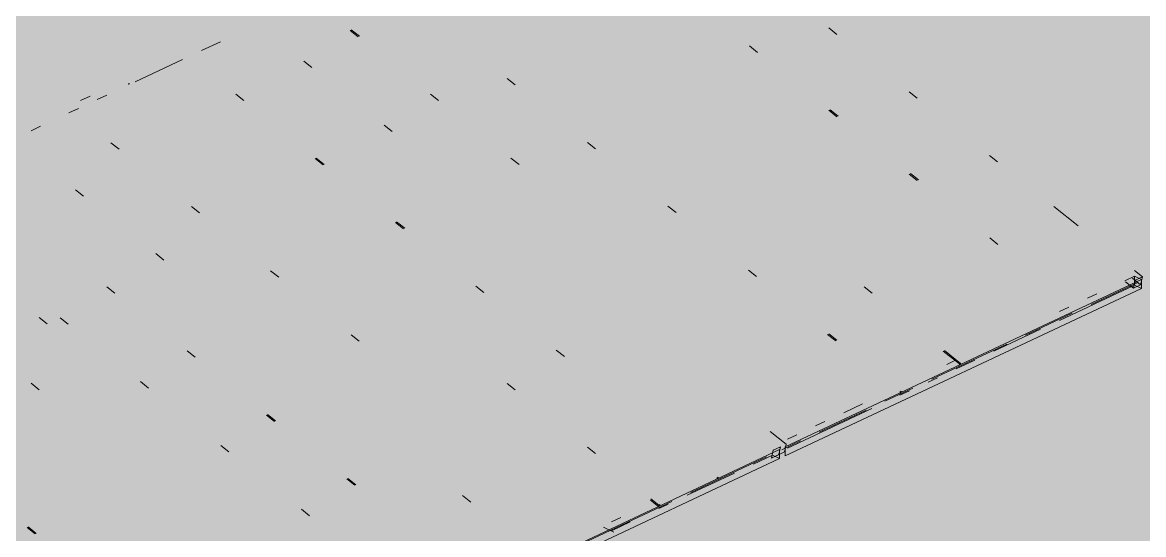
# Model space of a CAD drawing. Header units: millimetres. Extents: x 5 to 1315, y 5 to 292.
# Drawn here: x 1129.06 to 1135.58, y 244.14 to 247.11 of the extents above; entities that cross this region are included whole.
import ezdxf

# ---------------------------------------------------------------- set-up
doc = ezdxf.new("R2010")
doc.units = ezdxf.units.MM
doc.layers.add('EXISTING', color=7, linetype='Continuous')
doc.layers.add('IMAGES', color=7, linetype='Continuous')

# ---------------------------------------------------------------- blocks, each defined once
blk = doc.blocks.new('SHEET_03')
at = {"layer": 'EXISTING', "color": 250, "lineweight": 9}
for p, q in [((230.9683, 247.0668), (231.015, 247.0297)), ((231.0217, 247.0328), (230.975, 247.0699)), ((233.7963, 247.0438), (233.7496, 247.0809)), ((230.1045, 246.9491), (230.2146, 247.0008)), ((233.336, 246.9391), (233.2893, 246.9762)), ((229.7193, 246.7682), (229.9945, 246.8974)), ((230.7454, 246.8507), (230.6986, 246.8878)), ((231.9274, 246.7499), (231.8806, 246.787)), ((229.6776, 246.7558), (229.6843, 246.759)), ((229.6843, 246.759), (229.6826, 246.7517)), ((229.4574, 246.6844), (229.4024, 246.6586)), ((229.4991, 246.6649), (229.5542, 246.6907)), ((230.3507, 246.6588), (230.304, 246.6959)), ((231.4356, 246.696), (231.4823, 246.659)), ((234.2636, 246.6731), (234.2169, 246.7102)), ((229.334, 246.5873), (229.389, 246.6132)), ((233.7499, 246.6024), (233.7966, 246.5653)), ((233.8033, 246.5684), (233.7566, 246.6055)), ((231.2126, 246.48), (231.1659, 246.517)), ((229.1139, 246.484), (229.1689, 246.5098)), ((229.6252, 246.3772), (229.5785, 246.4143)), ((232.3946, 246.3792), (232.3479, 246.4162)), ((230.7646, 246.322), (230.8113, 246.2849)), ((230.818, 246.2881), (230.7713, 246.3251)), ((231.9028, 246.3253), (231.9495, 246.2882)), ((234.7308, 246.3024), (234.6841, 246.3395)), ((234.2171, 246.2316), (234.2638, 246.1945)), ((234.2705, 246.1977), (234.2238, 246.2347)), ((229.3726, 246.1406), (229.4193, 246.1035)), ((230.0924, 246.0065), (230.0457, 246.0435)), ((232.8618, 246.0084), (232.8151, 246.0455)), ((235.1981, 245.9316), (235.0579, 246.0429)), ((231.2318, 245.9513), (231.2786, 245.9142)), ((231.2852, 245.9173), (231.2385, 245.9544)), ((234.6844, 245.8609), (234.7311, 245.8238)), ((229.8398, 245.7698), (229.8865, 245.7328)), ((230.5063, 245.6697), (230.553, 245.6326)), ((233.3291, 245.6377), (233.2824, 245.6748)), ((235.5719, 245.6351), (235.5251, 245.6721)), ((233.4969, 244.6471), (235.5666, 245.6188)), ((235.525, 245.6383), (235.4705, 245.6128)), ((235.5197, 245.57), (235.473, 245.6071)), ((235.5614, 245.5896), (235.5147, 245.6267)), ((235.5302, 245.6155), (235.5197, 245.57)), ((235.525, 245.6383), (235.5666, 245.6188)), ((235.525, 245.5863), (235.525, 245.6383)), ((235.5719, 245.6351), (235.5302, 245.6155)), ((235.5614, 245.5896), (235.5719, 245.6351)), ((235.5666, 245.6188), (235.5666, 245.5667)), ((229.6005, 245.5395), (229.5538, 245.5766)), ((231.6991, 245.5805), (231.7458, 245.5435)), ((233.4969, 244.5951), (235.5666, 245.5667)), ((234.0011, 245.5401), (233.9544, 245.5772)), ((235.0892, 245.3817), (235.525, 245.5863)), ((235.2735, 245.4747), (235.5458, 245.6025)), ((235.5197, 245.57), (235.5614, 245.5896)), ((235.5666, 245.5667), (235.525, 245.5863)), ((235.3071, 245.5361), (235.2526, 245.5105)), ((234.8922, 245.2957), (235.1645, 245.4235)), ((235.1437, 245.4593), (235.0892, 245.4338)), ((229.1613, 245.3989), (229.208, 245.3618)), ((229.3298, 245.36), (229.283, 245.397)), ((230.9735, 245.2989), (231.0203, 245.2619)), ((233.7429, 245.3009), (233.7897, 245.2638)), ((233.7963, 245.2669), (233.7496, 245.304)), ((234.7079, 245.2027), (234.9803, 245.3306)), ((234.3475, 245.04), (234.7832, 245.2446)), ((230.0678, 245.1688), (230.0211, 245.2058)), ((232.1663, 245.2098), (232.213, 245.1727)), ((234.415, 245.2033), (234.5084, 245.1292)), ((234.5151, 245.1323), (234.4216, 245.2065)), ((234.4901, 245.1525), (234.4356, 245.1269)), ((234.4901, 245.1005), (234.599, 245.1516)), ((234.5084, 245.1292), (234.5067, 245.1219)), ((234.5067, 245.1219), (234.5134, 245.125)), ((234.5151, 245.1323), (234.5084, 245.1292)), ((234.5134, 245.125), (234.5151, 245.1323)), ((229.797, 244.9892), (229.7503, 245.0263)), ((234.3267, 245.0238), (234.3811, 245.0493)), ((229.1153, 245.0167), (229.1621, 244.9796)), ((231.927, 244.9795), (231.8803, 245.0165)), ((234.0752, 244.9121), (234.2386, 244.9888)), ((234.1635, 244.9672), (234.1618, 244.96)), ((234.1618, 244.96), (234.1684, 244.9631)), ((234.1633, 244.947), (234.2177, 244.9726)), ((234.1701, 244.9704), (234.1635, 244.9672)), ((234.1684, 244.9631), (234.1701, 244.9704)), ((233.9454, 244.8968), (233.8365, 244.8456)), ((230.4816, 244.832), (230.5284, 244.7949)), ((230.535, 244.798), (230.4883, 244.8351)), ((233.5097, 244.6402), (233.9999, 244.8703)), ((233.6939, 244.7331), (233.9662, 244.861)), ((233.7275, 244.7945), (233.6731, 244.7689)), ((233.5021, 244.6634), (233.4087, 244.7375)), ((233.5641, 244.7178), (233.5097, 244.6922)), ((230.2642, 244.6185), (230.2175, 244.6556)), ((231.4271, 243.6754), (233.4635, 244.6314)), ((232.3943, 244.6087), (232.3475, 244.6458)), ((233.4271, 244.6281), (233.4166, 244.5827)), ((233.4688, 244.6477), (233.4271, 244.6281)), ((233.4583, 244.6023), (233.4688, 244.6477)), ((233.4635, 244.6314), (233.4635, 244.5794)), ((233.476, 244.6309), (233.585, 244.682)), ((233.4916, 244.6179), (233.5021, 244.6634)), ((233.4969, 244.5951), (233.4969, 244.6471)), ((231.4271, 243.6234), (233.4635, 244.5794)), ((232.9473, 244.3827), (233.3877, 244.5894)), ((233.3118, 244.5473), (233.4219, 244.599)), ((233.4166, 244.5827), (233.4583, 244.6023)), ((233.4635, 244.5794), (233.4219, 244.599)), ((233.45, 244.5983), (233.4916, 244.6179)), ((230.9489, 244.4612), (230.9956, 244.4242)), ((231.0023, 244.4273), (230.9555, 244.4644)), ((232.9265, 244.3664), (233.2017, 244.4956)), ((233.1008, 244.4683), (233.0991, 244.4611)), ((233.0991, 244.4611), (233.1058, 244.4642)), ((233.1075, 244.4715), (233.1008, 244.4683)), ((233.1058, 244.4642), (233.1075, 244.4715)), ((231.6687, 244.3271), (231.622, 244.3642)), ((231.9016, 243.8917), (232.8373, 244.331)), ((232.7597, 244.3017), (232.713, 244.3388)), ((232.7147, 244.3461), (232.7614, 244.309)), ((232.7614, 244.309), (232.7597, 244.3017)), ((232.7597, 244.3017), (232.7664, 244.3049)), ((232.7614, 244.2889), (232.8164, 244.3147)), ((232.7681, 244.3121), (232.7614, 244.309)), ((232.7664, 244.3049), (232.7681, 244.3121)), ((230.7315, 244.2478), (230.6848, 244.2848)), ((232.5412, 244.2376), (232.4862, 244.2117)), ((229.0907, 244.179), (229.1374, 244.1419)), ((229.1441, 244.145), (229.0973, 244.1821)), ((232.5009, 244.1528), (232.4398, 244.1815)), ((232.4862, 244.1597), (232.5963, 244.2114))]:
    blk.add_line(p, q, dxfattribs=at)
at = {"layer": 'IMAGES', "color": 7}
for points in [[(228.1568, 247), (229.6566, 247), (228.1568, 247.1667), (229.6566, 247.1667)], [(229.6566, 247), (229.8232, 247), (229.6566, 247.1667), (229.8232, 247.1667)], [(229.8232, 247), (229.9898, 247), (229.8232, 247.1667), (229.9898, 247.1667)], [(229.9898, 247), (230.1565, 247), (229.9898, 247.1667), (230.1565, 247.1667)], [(230.1565, 247), (230.3231, 247), (230.1565, 247.1667), (230.3231, 247.1667)], [(230.3231, 247), (230.4897, 247), (230.3231, 247.1667), (230.4897, 247.1667)], [(230.4897, 247), (232.9893, 247), (230.4897, 247.1667), (232.9893, 247.1667)], [(232.9893, 247), (233.1559, 247), (232.9893, 247.1667), (233.1559, 247.1667)], [(233.1559, 247), (233.6558, 247), (233.1559, 247.1667), (233.6558, 247.1667)], [(233.6558, 247), (233.8225, 247), (233.6558, 247.1667), (233.8225, 247.1667)], [(233.8225, 247), (233.9891, 247), (233.8225, 247.1667), (233.9891, 247.1667)], [(233.9891, 247), (234.3224, 247), (233.9891, 247.1667), (234.3224, 247.1667)], [(234.3224, 247), (235.4888, 247), (234.3224, 247.1667), (235.4888, 247.1667)], [(235.4888, 247), (235.6554, 247), (235.4888, 247.1667), (235.6554, 247.1667)], [(227.6569, 246.8333), (229.3233, 246.8333), (227.6569, 247), (229.3233, 247)], [(229.3233, 246.8333), (229.6566, 246.8333), (229.3233, 247), (229.6566, 247)], [(229.6566, 246.8333), (229.8232, 246.8333), (229.6566, 247), (229.8232, 247)], [(229.8232, 246.8333), (229.9898, 246.8333), (229.8232, 247), (229.9898, 247)], [(229.9898, 246.8333), (230.1565, 246.8333), (229.9898, 247), (230.1565, 247)], [(230.1565, 246.8333), (230.9896, 246.8333), (230.1565, 247), (230.9896, 247)], [(230.9896, 246.8333), (231.1563, 246.8333), (230.9896, 247), (231.1563, 247)], [(231.1563, 246.8333), (231.6562, 246.8333), (231.1563, 247), (231.6562, 247)], [(231.6562, 246.8333), (231.8228, 246.8333), (231.6562, 247), (231.8228, 247)], [(231.8228, 246.8333), (232.3227, 246.8333), (231.8228, 247), (232.3227, 247)], [(232.3227, 246.8333), (232.4894, 246.8333), (232.3227, 247), (232.4894, 247)], [(232.4894, 246.8333), (233.6558, 246.8333), (232.4894, 247), (233.6558, 247)], [(233.6558, 246.8333), (233.8225, 246.8333), (233.6558, 247), (233.8225, 247)], [(233.8225, 246.8333), (233.9891, 246.8333), (233.8225, 247), (233.9891, 247)], [(233.9891, 246.8333), (234.1557, 246.8333), (233.9891, 247), (234.1557, 247)], [(234.1557, 246.8333), (234.3224, 246.8333), (234.1557, 247), (234.3224, 247)], [(234.3224, 246.8333), (234.489, 246.8333), (234.3224, 247), (234.489, 247)], [(234.489, 246.8333), (235.8221, 246.8333), (234.489, 247), (235.8221, 247)], [(227.3237, 246.6667), (229.1567, 246.6667), (227.3237, 246.8333), (229.1567, 246.8333)], [(229.1567, 246.6667), (229.3233, 246.6667), (229.1567, 246.8333), (229.3233, 246.8333)], [(229.3233, 246.6667), (229.6566, 246.6667), (229.3233, 246.8333), (229.6566, 246.8333)], [(229.6566, 246.6667), (229.8232, 246.6667), (229.6566, 246.8333), (229.8232, 246.8333)], [(229.8232, 246.6667), (230.6564, 246.6667), (229.8232, 246.8333), (230.6564, 246.8333)], [(230.6564, 246.6667), (230.823, 246.6667), (230.6564, 246.8333), (230.823, 246.8333)], [(230.823, 246.6667), (230.9896, 246.6667), (230.823, 246.8333), (230.9896, 246.8333)], [(230.9896, 246.6667), (233.4892, 246.6667), (230.9896, 246.8333), (233.4892, 246.8333)], [(233.4892, 246.6667), (233.6558, 246.6667), (233.4892, 246.8333), (233.6558, 246.8333)], [(233.6558, 246.6667), (233.9891, 246.6667), (233.6558, 246.8333), (233.9891, 246.8333)], [(233.9891, 246.6667), (234.3224, 246.6667), (233.9891, 246.8333), (234.3224, 246.8333)], [(234.3224, 246.6667), (234.489, 246.6667), (234.3224, 246.8333), (234.489, 246.8333)], [(234.489, 246.6667), (234.6556, 246.6667), (234.489, 246.8333), (234.6556, 246.8333)], [(234.6556, 246.6667), (235.4888, 246.6667), (234.6556, 246.8333), (235.4888, 246.8333)], [(235.4888, 246.6667), (235.6554, 246.6667), (235.4888, 246.8333), (235.6554, 246.8333)], [(228.99, 246.5), (229.1567, 246.5), (228.99, 246.6667), (229.1567, 246.6667)], [(229.1567, 246.5), (229.3233, 246.5), (229.1567, 246.6667), (229.3233, 246.6667)], [(229.3233, 246.3333), (229.4899, 246.3333), (229.3233, 246.6667), (229.4899, 246.6667)], [(229.4899, 246.5), (230.823, 246.5), (229.4899, 246.6667), (230.823, 246.6667)], [(230.823, 246.5), (231.1563, 246.5), (230.823, 246.6667), (231.1563, 246.6667)], [(231.1563, 246.5), (231.4896, 246.5), (231.1563, 246.6667), (231.4896, 246.6667)], [(231.4896, 246.5), (231.6562, 246.5), (231.4896, 246.6667), (231.6562, 246.6667)], [(231.6562, 246.5), (231.9895, 246.5), (231.6562, 246.6667), (231.9895, 246.6667)], [(231.9895, 246.5), (232.1561, 246.5), (231.9895, 246.6667), (232.1561, 246.6667)], [(232.1561, 246.5), (234.1557, 246.5), (232.1561, 246.6667), (234.1557, 246.6667)], [(234.1557, 246.5), (234.3224, 246.5), (234.1557, 246.6667), (234.3224, 246.6667)], [(234.3224, 246.5), (234.489, 246.5), (234.3224, 246.6667), (234.489, 246.6667)], [(234.489, 246.5), (234.6556, 246.5), (234.489, 246.6667), (234.6556, 246.6667)], [(234.6556, 246.5), (234.8223, 246.5), (234.6556, 246.6667), (234.8223, 246.6667)], [(234.8223, 246.5), (235.3222, 246.5), (234.8223, 246.6667), (235.3222, 246.6667)], [(235.3222, 246.5), (235.4888, 246.5), (235.3222, 246.6667), (235.4888, 246.6667)], [(235.4888, 246.5), (235.6554, 246.5), (235.4888, 246.6667), (235.6554, 246.6667)], [(228.8234, 246.3333), (229.1567, 246.3333), (228.8234, 246.5), (229.1567, 246.5)], [(229.1567, 246.3333), (229.3233, 246.3333), (229.1567, 246.5), (229.3233, 246.5)], [(229.4899, 246.3333), (230.4897, 246.3333), (229.4899, 246.5), (230.4897, 246.5)], [(230.4897, 246.3333), (230.6564, 246.3333), (230.4897, 246.5), (230.6564, 246.5)], [(230.6564, 246.3333), (231.1563, 246.3333), (230.6564, 246.5), (231.1563, 246.5)], [(231.1563, 246.3333), (231.3229, 246.3333), (231.1563, 246.5), (231.3229, 246.5)], [(231.3229, 246.3333), (232.656, 246.3333), (231.3229, 246.5), (232.656, 246.5)], [(232.656, 246.3333), (232.8226, 246.3333), (232.656, 246.5), (232.8226, 246.5)], [(232.8226, 246.3333), (234.3224, 246.3333), (232.8226, 246.5), (234.3224, 246.5)], [(234.3224, 246.3333), (234.489, 246.3333), (234.3224, 246.5), (234.489, 246.5)], [(234.489, 246.3333), (234.6556, 246.3333), (234.489, 246.5), (234.6556, 246.5)], [(234.6556, 246.3333), (234.8223, 246.3333), (234.6556, 246.5), (234.8223, 246.5)], [(234.8223, 246.3333), (234.9889, 246.3333), (234.8223, 246.5), (234.9889, 246.5)], [(234.9889, 246.3333), (235.1555, 246.3333), (234.9889, 246.5), (235.1555, 246.5)], [(235.1555, 246.3333), (235.4888, 246.3333), (235.1555, 246.5), (235.4888, 246.5)], [(235.4888, 246.3333), (235.6554, 246.3333), (235.4888, 246.5), (235.6554, 246.5)], [(228.8234, 246.1667), (229.4899, 246.1667), (228.8234, 246.3333), (229.4899, 246.3333)], [(229.4899, 246.1667), (229.6566, 246.1667), (229.4899, 246.3333), (229.6566, 246.3333)], [(229.6566, 246.1667), (229.8232, 246.1667), (229.6566, 246.3333), (229.8232, 246.3333)], [(229.8232, 246.1667), (231.1563, 246.1667), (229.8232, 246.3333), (231.1563, 246.3333)], [(231.1563, 246.1667), (231.6562, 246.1667), (231.1563, 246.3333), (231.6562, 246.3333)], [(231.6562, 246.1667), (231.9895, 246.1667), (231.6562, 246.3333), (231.9895, 246.3333)], [(231.9895, 246.1667), (232.1561, 246.1667), (231.9895, 246.3333), (232.1561, 246.3333)], [(232.1561, 246.1667), (232.4894, 246.1667), (232.1561, 246.3333), (232.4894, 246.3333)], [(232.4894, 246.1667), (232.656, 246.1667), (232.4894, 246.3333), (232.656, 246.3333)], [(232.656, 246.1667), (234.489, 246.1667), (232.656, 246.3333), (234.489, 246.3333)], [(234.489, 246.1667), (234.8223, 246.1667), (234.489, 246.3333), (234.8223, 246.3333)], [(234.8223, 246.1667), (234.9889, 246.1667), (234.8223, 246.3333), (234.9889, 246.3333)], [(234.9889, 246.1667), (235.1555, 246.1667), (234.9889, 246.3333), (235.1555, 246.3333)], [(235.1555, 246.1667), (235.3222, 246.1667), (235.1555, 246.3333), (235.3222, 246.3333)], [(235.3222, 246.1667), (236.1554, 246.1667), (235.3222, 246.3333), (236.1554, 246.3333)], [(228.99, 246), (229.6566, 246), (228.99, 246.1667), (229.6566, 246.1667)], [(229.6566, 246), (229.8232, 246), (229.6566, 246.1667), (229.8232, 246.1667)], [(229.8232, 246), (229.9898, 246), (229.8232, 246.1667), (229.9898, 246.1667)], [(229.9898, 246), (230.9896, 246), (229.9898, 246.1667), (230.9896, 246.1667)], [(230.9896, 246), (231.1563, 246), (230.9896, 246.1667), (231.1563, 246.1667)], [(231.1563, 246), (231.4896, 246), (231.1563, 246.1667), (231.4896, 246.1667)], [(231.4896, 246), (231.6562, 246), (231.4896, 246.1667), (231.6562, 246.1667)], [(231.6562, 245.8333), (231.8228, 245.8333), (231.6562, 246.1667), (231.8228, 246.1667)], [(231.8228, 246), (234.3224, 246), (231.8228, 246.1667), (234.3224, 246.1667)], [(234.3224, 246), (234.489, 246), (234.3224, 246.1667), (234.489, 246.1667)], [(234.489, 246), (234.8223, 246), (234.489, 246.1667), (234.8223, 246.1667)], [(234.8223, 246), (234.9889, 246), (234.8223, 246.1667), (234.9889, 246.1667)], [(234.9889, 246), (235.1555, 246), (234.9889, 246.1667), (235.1555, 246.1667)], [(235.1555, 246), (235.3222, 246), (235.1555, 246.1667), (235.3222, 246.1667)], [(235.3222, 246), (235.4888, 246), (235.3222, 246.1667), (235.4888, 246.1667)], [(235.4888, 246), (236.1554, 246), (235.4888, 246.1667), (236.1554, 246.1667)], [(228.4901, 245.8333), (229.4899, 245.8333), (228.4901, 246), (229.4899, 246)], [(229.4899, 245.8333), (229.6566, 245.8333), (229.4899, 246), (229.6566, 246)], [(229.6566, 245.8333), (230.1565, 245.8333), (229.6566, 246), (230.1565, 246)], [(230.1565, 245.6667), (230.3231, 245.6667), (230.1565, 246), (230.3231, 246)], [(230.3231, 245.8333), (231.6562, 245.8333), (230.3231, 246), (231.6562, 246)], [(231.8228, 245.6667), (231.9895, 245.6667), (231.8228, 246), (231.9895, 246)], [(231.9895, 245.8333), (234.9889, 245.8333), (231.9895, 246), (234.9889, 246)], [(234.9889, 245.8333), (235.1555, 245.8333), (234.9889, 246), (235.1555, 246)], [(235.1555, 245.8333), (235.3222, 245.8333), (235.1555, 246), (235.3222, 246)], [(235.3222, 245.8333), (235.4888, 245.8333), (235.3222, 246), (235.4888, 246)], [(235.4888, 245.8333), (235.6554, 245.8333), (235.4888, 246), (235.6554, 246)], [(227.8236, 245.6667), (229.3233, 245.6667), (227.8236, 245.8333), (229.3233, 245.8333)], [(229.3233, 245.6667), (229.4899, 245.6667), (229.3233, 245.8333), (229.4899, 245.8333)], [(229.4899, 245.6667), (230.1565, 245.6667), (229.4899, 245.8333), (230.1565, 245.8333)], [(230.3231, 245.6667), (231.8228, 245.6667), (230.3231, 245.8333), (231.8228, 245.8333)], [(231.9895, 245.6667), (232.1561, 245.6667), (231.9895, 245.8333), (232.1561, 245.8333)], [(232.1561, 245.6667), (232.3227, 245.6667), (232.1561, 245.8333), (232.3227, 245.8333)], [(232.3227, 245.6667), (234.8223, 245.6667), (232.3227, 245.8333), (234.8223, 245.8333)], [(234.8223, 245.6667), (234.9889, 245.6667), (234.8223, 245.8333), (234.9889, 245.8333)], [(234.9889, 245.6667), (235.4888, 245.6667), (234.9889, 245.8333), (235.4888, 245.8333)], [(235.4888, 245.6667), (235.6554, 245.6667), (235.4888, 245.8333), (235.6554, 245.8333)], [(228.8234, 245.5), (229.1567, 245.5), (228.8234, 245.6667), (229.1567, 245.6667)], [(229.1567, 245.5), (229.9898, 245.5), (229.1567, 245.6667), (229.9898, 245.6667)], [(229.9898, 245.5), (230.1565, 245.5), (229.9898, 245.6667), (230.1565, 245.6667)], [(230.1565, 245.5), (230.6564, 245.5), (230.1565, 245.6667), (230.6564, 245.6667)], [(230.6564, 245.5), (230.823, 245.5), (230.6564, 245.6667), (230.823, 245.6667)], [(230.823, 245.5), (231.9895, 245.5), (230.823, 245.6667), (231.9895, 245.6667)], [(231.9895, 245.5), (232.1561, 245.5), (231.9895, 245.6667), (232.1561, 245.6667)], [(232.1561, 245.5), (232.3227, 245.5), (232.1561, 245.6667), (232.3227, 245.6667)], [(232.3227, 245.5), (235.1555, 245.5), (232.3227, 245.6667), (235.1555, 245.6667)], [(235.1555, 245.5), (235.6554, 245.5), (235.1555, 245.6667), (235.6554, 245.6667)], [(227.6569, 245.3333), (230.4897, 245.3333), (227.6569, 245.5), (230.4897, 245.5)], [(230.4897, 245.3333), (230.823, 245.3333), (230.4897, 245.5), (230.823, 245.5)], [(230.823, 245.3333), (231.8228, 245.3333), (230.823, 245.5), (231.8228, 245.5)], [(231.8228, 245.3333), (231.9895, 245.3333), (231.8228, 245.5), (231.9895, 245.5)], [(231.9895, 245.3333), (232.3227, 245.3333), (231.9895, 245.5), (232.3227, 245.5)], [(232.3227, 245.3333), (232.656, 245.3333), (232.3227, 245.5), (232.656, 245.5)], [(232.656, 245.3333), (233.4892, 245.3333), (232.656, 245.5), (233.4892, 245.5)], [(233.4892, 245.3333), (233.6558, 245.3333), (233.4892, 245.5), (233.6558, 245.5)], [(233.6558, 245.3333), (233.9891, 245.3333), (233.6558, 245.5), (233.9891, 245.5)], [(233.9891, 245.3333), (234.1557, 245.3333), (233.9891, 245.5), (234.1557, 245.5)], [(234.1557, 245.3333), (234.8223, 245.3333), (234.1557, 245.5), (234.8223, 245.5)], [(234.8223, 245.3333), (235.1555, 245.3333), (234.8223, 245.5), (235.1555, 245.5)], [(235.1555, 245.3333), (235.3222, 245.3333), (235.1555, 245.5), (235.3222, 245.5)], [(235.3222, 245.3333), (235.4888, 245.3333), (235.3222, 245.5), (235.4888, 245.5)], [(235.4888, 245.3333), (235.6554, 245.3333), (235.4888, 245.5), (235.6554, 245.5)], [(228.8234, 245.1667), (229.3233, 245.1667), (228.8234, 245.3333), (229.3233, 245.3333)], [(229.3233, 245.1667), (229.4899, 245.1667), (229.3233, 245.3333), (229.4899, 245.3333)], [(229.4899, 245.1667), (229.6566, 245.1667), (229.4899, 245.3333), (229.6566, 245.3333)], [(229.6566, 245.1667), (230.3231, 245.1667), (229.6566, 245.3333), (230.3231, 245.3333)], [(230.3231, 245.1667), (230.6564, 245.1667), (230.3231, 245.3333), (230.6564, 245.3333)], [(230.6564, 245.1667), (231.6562, 245.1667), (230.6564, 245.3333), (231.6562, 245.3333)], [(231.6562, 245.1667), (231.8228, 245.1667), (231.6562, 245.3333), (231.8228, 245.3333)], [(231.8228, 245.1667), (232.4894, 245.1667), (231.8228, 245.3333), (232.4894, 245.3333)], [(232.4894, 245.1667), (232.656, 245.1667), (232.4894, 245.3333), (232.656, 245.3333)], [(232.656, 245), (232.8226, 245), (232.656, 245.3333), (232.8226, 245.3333)], [(232.8226, 245), (233.3225, 245), (232.8226, 245.3333), (233.3225, 245.3333)], [(233.3225, 245), (233.4892, 245), (233.3225, 245.3333), (233.4892, 245.3333)], [(233.4892, 245.1667), (234.489, 245.1667), (233.4892, 245.3333), (234.489, 245.3333)], [(234.489, 245.1667), (234.9889, 245.1667), (234.489, 245.3333), (234.9889, 245.3333)], [(234.9889, 245.1667), (235.1555, 245.1667), (234.9889, 245.3333), (235.1555, 245.3333)], [(235.1555, 245.1667), (235.3222, 245.1667), (235.1555, 245.3333), (235.3222, 245.3333)], [(235.3222, 245.1667), (235.4888, 245.1667), (235.3222, 245.3333), (235.4888, 245.3333)], [(235.4888, 245.1667), (235.6554, 245.1667), (235.4888, 245.3333), (235.6554, 245.3333)], [(227.9902, 245), (229.3233, 245), (227.9902, 245.1667), (229.3233, 245.1667)], [(229.3233, 245), (229.6566, 245), (229.3233, 245.1667), (229.6566, 245.1667)], [(229.6566, 245), (230.9896, 245), (229.6566, 245.1667), (230.9896, 245.1667)], [(230.9896, 245), (231.1563, 245), (230.9896, 245.1667), (231.1563, 245.1667)], [(231.1563, 245), (231.3229, 245), (231.1563, 245.1667), (231.3229, 245.1667)], [(231.3229, 245), (232.3227, 245), (231.3229, 245.1667), (232.3227, 245.1667)], [(232.3227, 245), (232.4894, 245), (232.3227, 245.1667), (232.4894, 245.1667)], [(232.4894, 245), (232.656, 245), (232.4894, 245.1667), (232.656, 245.1667)], [(233.4892, 245), (233.9891, 245), (233.4892, 245.1667), (233.9891, 245.1667)], [(233.9891, 245), (234.1557, 245), (233.9891, 245.1667), (234.1557, 245.1667)], [(234.1557, 245), (234.489, 245), (234.1557, 245.1667), (234.489, 245.1667)], [(234.489, 245), (234.8223, 245), (234.489, 245.1667), (234.8223, 245.1667)], [(234.8223, 245), (234.9889, 245), (234.8223, 245.1667), (234.9889, 245.1667)], [(234.9889, 245), (235.1555, 245), (234.9889, 245.1667), (235.1555, 245.1667)], [(235.1555, 245), (235.4888, 245), (235.1555, 245.1667), (235.4888, 245.1667)], [(235.4888, 245), (238.155, 245), (235.4888, 245.1667), (238.155, 245.1667)], [(228.6568, 244.8333), (229.6566, 244.8333), (228.6568, 245), (229.6566, 245)], [(229.6566, 244.8333), (229.9898, 244.8333), (229.6566, 245), (229.9898, 245)], [(229.9898, 244.8333), (230.1565, 244.8333), (229.9898, 245), (230.1565, 245)], [(230.1565, 244.8333), (230.3231, 244.8333), (230.1565, 245), (230.3231, 245)], [(230.3231, 244.8333), (230.823, 244.8333), (230.3231, 245), (230.823, 245)], [(230.823, 244.8333), (230.9896, 244.8333), (230.823, 245), (230.9896, 245)], [(230.9896, 244.8333), (232.8226, 244.8333), (230.9896, 245), (232.8226, 245)], [(232.8226, 244.8333), (232.9893, 244.8333), (232.8226, 245), (232.9893, 245)], [(232.9893, 244.8333), (233.1559, 244.8333), (232.9893, 245), (233.1559, 245)], [(233.1559, 244.8333), (233.8225, 244.8333), (233.1559, 245), (233.8225, 245)], [(233.8225, 244.8333), (233.9891, 244.8333), (233.8225, 245), (233.9891, 245)], [(233.9891, 244.8333), (234.3224, 244.8333), (233.9891, 245), (234.3224, 245)], [(234.3224, 244.8333), (234.489, 244.8333), (234.3224, 245), (234.489, 245)], [(234.489, 244.8333), (234.6556, 244.8333), (234.489, 245), (234.6556, 245)], [(234.6556, 244.8333), (234.9889, 244.8333), (234.6556, 245), (234.9889, 245)], [(234.9889, 244.8333), (237.8217, 244.8333), (234.9889, 245), (237.8217, 245)], [(228.4901, 244.6667), (229.8232, 244.6667), (228.4901, 244.8333), (229.8232, 244.8333)], [(229.8232, 244.6667), (229.9898, 244.6667), (229.8232, 244.8333), (229.9898, 244.8333)], [(229.9898, 244.6667), (230.1565, 244.6667), (229.9898, 244.8333), (230.1565, 244.8333)], [(230.1565, 244.6667), (231.4896, 244.6667), (230.1565, 244.8333), (231.4896, 244.8333)], [(231.4896, 244.6667), (231.6562, 244.6667), (231.4896, 244.8333), (231.6562, 244.8333)], [(231.6562, 244.6667), (231.8228, 244.6667), (231.6562, 244.8333), (231.8228, 244.8333)], [(231.8228, 244.6667), (231.9895, 244.6667), (231.8228, 244.8333), (231.9895, 244.8333)], [(231.9895, 244.6667), (232.1561, 244.6667), (231.9895, 244.8333), (232.1561, 244.8333)], [(232.1561, 244.6667), (232.656, 244.6667), (232.1561, 244.8333), (232.656, 244.8333)], [(232.656, 244.6667), (232.8226, 244.6667), (232.656, 244.8333), (232.8226, 244.8333)], [(232.8226, 244.6667), (233.4892, 244.6667), (232.8226, 244.8333), (233.4892, 244.8333)], [(233.4892, 244.6667), (233.6558, 244.6667), (233.4892, 244.8333), (233.6558, 244.8333)], [(233.6558, 244.6667), (233.8225, 244.6667), (233.6558, 244.8333), (233.8225, 244.8333)], [(233.8225, 244.6667), (233.9891, 244.6667), (233.8225, 244.8333), (233.9891, 244.8333)], [(233.9891, 244.6667), (234.1557, 244.6667), (233.9891, 244.8333), (234.1557, 244.8333)], [(234.1557, 244.6667), (234.3224, 244.6667), (234.1557, 244.8333), (234.3224, 244.8333)], [(234.3224, 244.6667), (234.489, 244.6667), (234.3224, 244.8333), (234.489, 244.8333)], [(234.489, 244.6667), (234.6556, 244.6667), (234.489, 244.8333), (234.6556, 244.8333)], [(234.6556, 244.6667), (237.4884, 244.6667), (234.6556, 244.8333), (237.4884, 244.8333)], [(228.99, 244.5), (229.1567, 244.5), (228.99, 244.6667), (229.1567, 244.6667)], [(229.1567, 244.5), (230.1565, 244.5), (229.1567, 244.6667), (230.1565, 244.6667)], [(230.1565, 244.5), (230.3231, 244.5), (230.1565, 244.6667), (230.3231, 244.6667)], [(230.3231, 244.5), (230.6564, 244.5), (230.3231, 244.6667), (230.6564, 244.6667)], [(230.6564, 244.5), (230.823, 244.5), (230.6564, 244.6667), (230.823, 244.6667)], [(230.823, 244.5), (231.4896, 244.5), (230.823, 244.6667), (231.4896, 244.6667)], [(231.4896, 244.5), (231.6562, 244.5), (231.4896, 244.6667), (231.6562, 244.6667)], [(231.6562, 244.5), (231.8228, 244.5), (231.6562, 244.6667), (231.8228, 244.6667)], [(231.8228, 244.5), (231.9895, 244.5), (231.8228, 244.6667), (231.9895, 244.6667)], [(231.9895, 244.5), (233.1559, 244.5), (231.9895, 244.6667), (233.1559, 244.6667)], [(233.1559, 244.5), (233.4892, 244.5), (233.1559, 244.6667), (233.4892, 244.6667)], [(233.4892, 244.5), (233.6558, 244.5), (233.4892, 244.6667), (233.6558, 244.6667)], [(233.6558, 244.5), (233.8225, 244.5), (233.6558, 244.6667), (233.8225, 244.6667)], [(233.8225, 244.5), (233.9891, 244.5), (233.8225, 244.6667), (233.9891, 244.6667)], [(233.9891, 244.5), (234.1557, 244.5), (233.9891, 244.6667), (234.1557, 244.6667)], [(234.1557, 244.5), (234.489, 244.5), (234.1557, 244.6667), (234.489, 244.6667)], [(234.489, 244.5), (237.1552, 244.5), (234.489, 244.6667), (237.1552, 244.6667)], [(228.99, 244.3333), (230.3231, 244.3333), (228.99, 244.5), (230.3231, 244.5)], [(230.3231, 244.3333), (230.6564, 244.3333), (230.3231, 244.5), (230.6564, 244.5)], [(230.6564, 244.3333), (231.8228, 244.3333), (230.6564, 244.5), (231.8228, 244.5)], [(231.8228, 244.3333), (232.1561, 244.3333), (231.8228, 244.5), (232.1561, 244.5)], [(232.1561, 244.3333), (232.8226, 244.3333), (232.1561, 244.5), (232.8226, 244.5)], [(232.8226, 244.3333), (233.1559, 244.3333), (232.8226, 244.5), (233.1559, 244.5)], [(233.1559, 244.3333), (233.3225, 244.3333), (233.1559, 244.5), (233.3225, 244.5)], [(233.3225, 244.3333), (233.4892, 244.3333), (233.3225, 244.5), (233.4892, 244.5)], [(233.4892, 244.3333), (233.6558, 244.3333), (233.4892, 244.5), (233.6558, 244.5)], [(233.6558, 244.3333), (233.8225, 244.3333), (233.6558, 244.5), (233.8225, 244.5)], [(233.8225, 244.3333), (233.9891, 244.3333), (233.8225, 244.5), (233.9891, 244.5)], [(233.9891, 244.3333), (236.8219, 244.3333), (233.9891, 244.5), (236.8219, 244.5)], [(228.99, 244.1667), (230.4897, 244.1667), (228.99, 244.3333), (230.4897, 244.3333)], [(230.4897, 244.1667), (230.6564, 244.1667), (230.4897, 244.3333), (230.6564, 244.3333)], [(230.6564, 244.1667), (231.1563, 244.1667), (230.6564, 244.3333), (231.1563, 244.3333)], [(231.1563, 244.1667), (231.3229, 244.1667), (231.1563, 244.3333), (231.3229, 244.3333)], [(231.3229, 244.1667), (231.6562, 244.1667), (231.3229, 244.3333), (231.6562, 244.3333)], [(231.6562, 244.1667), (231.8228, 244.1667), (231.6562, 244.3333), (231.8228, 244.3333)], [(231.8228, 244.1667), (231.9895, 244.1667), (231.8228, 244.3333), (231.9895, 244.3333)], [(231.9895, 244), (232.1561, 244), (231.9895, 244.3333), (232.1561, 244.3333)], [(232.1561, 244.1667), (232.3227, 244.1667), (232.1561, 244.3333), (232.3227, 244.3333)], [(232.3227, 244.1667), (232.4894, 244.1667), (232.3227, 244.3333), (232.4894, 244.3333)], [(232.4894, 244), (232.656, 244), (232.4894, 244.3333), (232.656, 244.3333)], [(232.656, 244.1667), (232.9893, 244.1667), (232.656, 244.3333), (232.9893, 244.3333)], [(232.9893, 244.1667), (233.1559, 244.1667), (232.9893, 244.3333), (233.1559, 244.3333)], [(233.1559, 244.1667), (233.4892, 244.1667), (233.1559, 244.3333), (233.4892, 244.3333)], [(233.4892, 244.1667), (233.6558, 244.1667), (233.4892, 244.3333), (233.6558, 244.3333)], [(233.6558, 244.1667), (236.4886, 244.1667), (233.6558, 244.3333), (236.4886, 244.3333)], [(228.1568, 244), (230.6564, 244), (228.1568, 244.1667), (230.6564, 244.1667)], [(230.6564, 244), (231.1563, 244), (230.6564, 244.1667), (231.1563, 244.1667)], [(231.1563, 244), (231.9895, 244), (231.1563, 244.1667), (231.9895, 244.1667)], [(232.1561, 244), (232.4894, 244), (232.1561, 244.1667), (232.4894, 244.1667)], [(232.656, 244), (232.8226, 244), (232.656, 244.1667), (232.8226, 244.1667)], [(232.8226, 244), (232.9893, 244), (232.8226, 244.1667), (232.9893, 244.1667)], [(232.9893, 244), (233.1559, 244), (232.9893, 244.1667), (233.1559, 244.1667)], [(233.1559, 244), (233.3225, 244), (233.1559, 244.1667), (233.3225, 244.1667)], [(233.3225, 244), (236.1554, 244), (233.3225, 244.1667), (236.1554, 244.1667)]]:
    blk.add_solid(points, dxfattribs=at)

msp = doc.modelspace()

# ---------------------------------------------------------------- block references
msp.add_blockref('SHEET_03', (900, 0))

doc.saveas('drawing.dxf')
